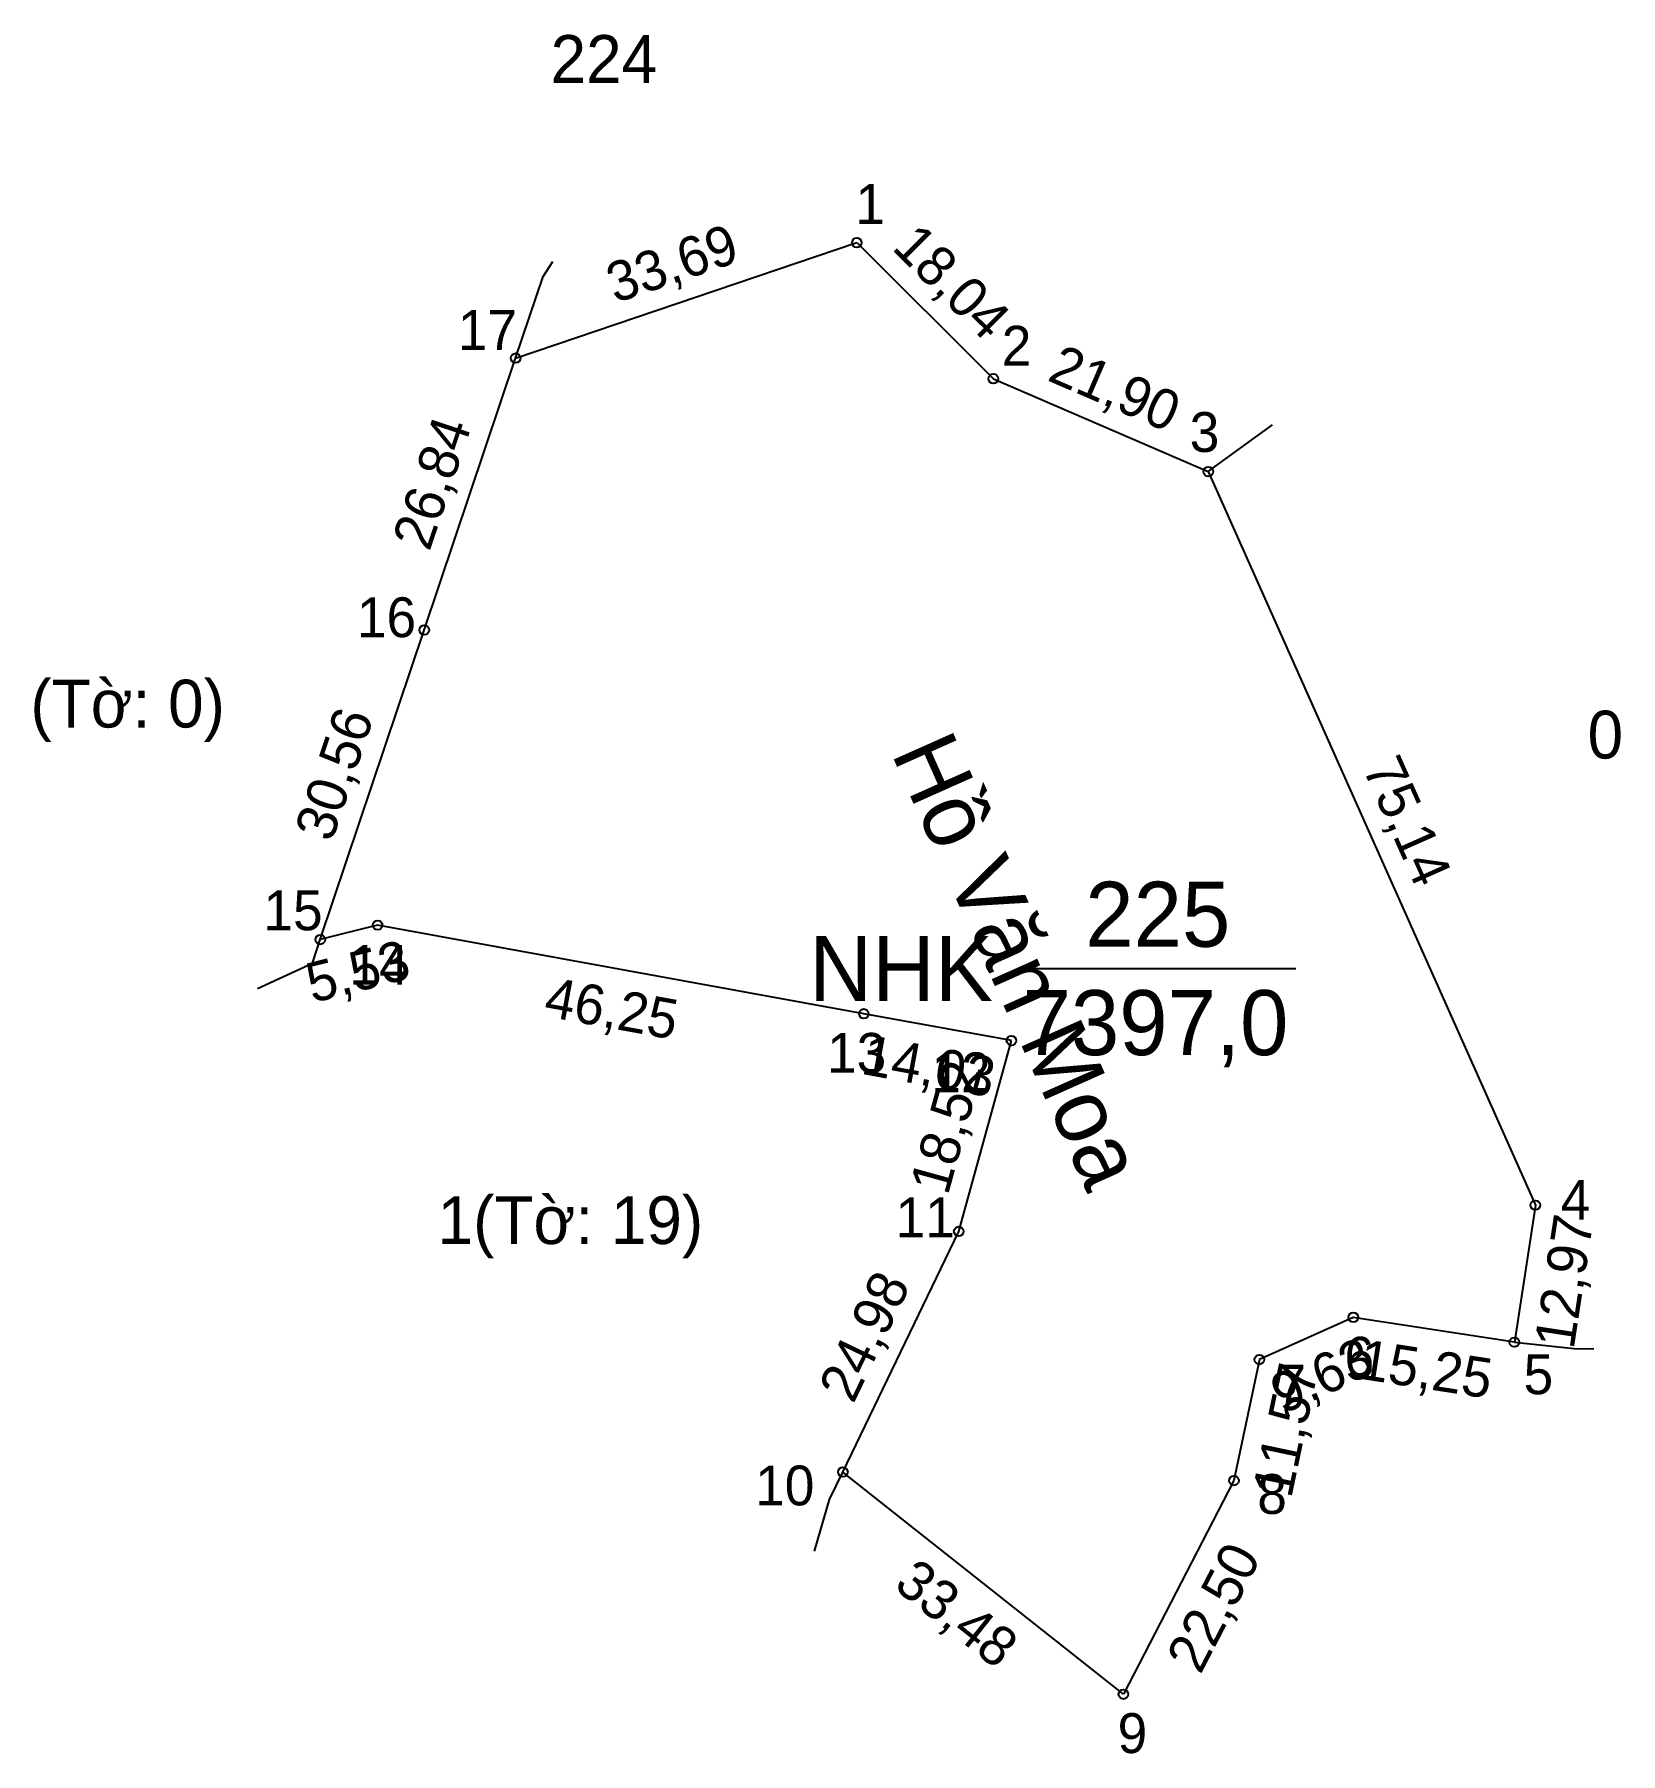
# Model space of a CAD drawing. Extents: x 547985 to 548133, y 1820403 to 1820564.
import ezdxf

# ---------------------------------------------------------------- set-up
doc = ezdxf.new("R2010")
doc.units = 0
for name, color, linetype in [('CanhThua', 7, 'Continuous'), ('ChieuDaiCanhThua', 7, 'Continuous'), ('MocDinhThua', 7, 'Continuous'), ('NhanDiaChinhThua', 7, 'Continuous'), ('NhanTuCan', 7, 'Continuous'), ('RauThua', 7, 'Continuous'), ('SoHieuDinhThua', 7, 'Continuous'), ('TenChuSuDung', 7, 'Continuous')]:
    doc.layers.add(name, color=color, linetype=linetype)

msp = doc.modelspace()

# ---------------------------------------------------------------- linework, layer by layer
at = {"layer": 'CanhThua'}
for p, q in [((548030, 1820533.43), (548061.92, 1820544.23)), ((548061.92, 1820544.23), (548074.7, 1820531.5)), ((548021.45, 1820507.99), (548030, 1820533.43)), ((548074.7, 1820531.5), (548094.81, 1820522.81)), ((548094.81, 1820522.81), (548125.41, 1820454.19)), ((548011.72, 1820479.03), (548021.45, 1820507.99)), ((548017.08, 1820480.38), (548011.72, 1820479.03)), ((548062.58, 1820472.09), (548017.08, 1820480.38)), ((548076.39, 1820469.58), (548062.58, 1820472.09)), ((548071.46, 1820451.73), (548076.39, 1820469.58)), ((548125.41, 1820454.19), (548123.45, 1820441.37)), ((548060.62, 1820429.22), (548071.46, 1820451.73)), ((548108.38, 1820443.69), (548099.59, 1820439.74)), ((548123.45, 1820441.37), (548108.38, 1820443.69)), ((548099.59, 1820439.74), (548097.21, 1820428.42)), ((548086.87, 1820408.43), (548060.62, 1820429.22)), ((548097.21, 1820428.42), (548086.87, 1820408.43))]:
    msp.add_line(p, q, dxfattribs=at)
at = {"layer": 'MocDinhThua'}
for centre in [(548061.92, 1820544.23), (548030, 1820533.43), (548074.7, 1820531.5), (548094.81, 1820522.81), (548021.45, 1820507.99), (548017.08, 1820480.38), (548011.72, 1820479.03), (548062.58, 1820472.09), (548076.39, 1820469.58), (548125.41, 1820454.19), (548071.46, 1820451.73), (548108.38, 1820443.69), (548123.45, 1820441.37), (548099.59, 1820439.74), (548060.62, 1820429.22), (548097.21, 1820428.42), (548086.87, 1820408.43)]:
    msp.add_circle(centre, 0.447, dxfattribs=at)
at = {"layer": 'NhanDiaChinhThua'}
msp.add_line((548077.43, 1820476.33), (548103, 1820476.33), dxfattribs=at)
at = {"layer": 'RauThua'}
for p, q in [((548032.57, 1820541.07), (548033.48, 1820542.47)), ((548030, 1820533.43), (548032.57, 1820541.07)), ((548094.81, 1820522.81), (548100.83, 1820527.18)), ((548010.98, 1820476.82), (548011.72, 1820479.03)), ((548010.98, 1820476.82), (548011.72, 1820479.03)), ((548005.85, 1820474.45), (548010.98, 1820476.82)), ((548005.85, 1820474.45), (548010.98, 1820476.82)), ((548123.45, 1820441.37), (548129.04, 1820440.79)), ((548129.04, 1820440.79), (548130.89, 1820440.74)), ((548059.38, 1820426.64), (548060.62, 1820429.22)), ((548057.97, 1820421.81), (548059.38, 1820426.64))]:
    msp.add_line(p, q, dxfattribs=at)

# ---------------------------------------------------------------- texts
at = {"layer": 'ChieuDaiCanhThua'}
for s, rotation, p in [('33,69', 18.6877, (548039.31, 1820538.54)), ('18,04', 315.1213, (548065.1, 1820543.68)), ('21,90', 336.6407, (548079.63, 1820531.39)), ('26,84', 71.426, (548021.93, 1820515.26)), ('30,56', 71.4257, (548012.79, 1820488.05)), ('75,14', 294.0325, (548109.21, 1820495.09)), ('5,53', 14.1745, (548010.98, 1820473.08)), ('46,25', 349.6768, (548032.53, 1820471.89)), ('14,03', 349.6758, (548062.2, 1820466.49)), ('18,52', 74.5604, (548070.43, 1820455.01)), ('12,97', 81.3106, (548128.99, 1820440.62)), ('24,98', 64.2904, (548061.59, 1820435.52)), ('9,63', 24.2386, (548101.77, 1820434.59)), ('15,25', 351.2447, (548108.73, 1820437.98)), ('11,57', 78.117, (548102.56, 1820426.67)), ('22,50', 62.6265, (548094.07, 1820410.19)), ('33,48', 321.6198, (548065.26, 1820418.42))]:
    msp.add_text(s, height=3.725, rotation=rotation, dxfattribs=at).set_placement(p)
at = {"layer": 'NhanDiaChinhThua'}
for s, p in [('225', (548083.3, 1820478.36)), ('NHK', (548057.48, 1820473.29)), ('7397,0', (548077.43, 1820468.22))]:
    msp.add_text(s, height=6.082, dxfattribs=at).set_placement(p)
at = {"layer": 'NhanTuCan'}
for s, p in [('224', (548033.27, 1820559.18)), ('(Tờ: 0)', (547984.6, 1820498.87)), ('0', (548130.3, 1820495.97)), ('1(Tờ: 19)', (548022.7, 1820450.55))]:
    msp.add_text(s, height=4.47, dxfattribs=at).set_placement(p)
at = {"layer": 'SoHieuDinhThua'}
for s, height, p in [('1', 3.73, (548061.79, 1820545.99)), ('17', 3.725, (548024.59, 1820534.2)), ('2', 3.73, (548075.48, 1820532.72)), ('3', 3.73, (548093.07, 1820524.65)), ('16', 3.725, (548015.15, 1820507.32)), ('15', 3.725, (548006.4, 1820479.9)), ('14', 3.725, (548014.44, 1820474.8)), ('13', 3.725, (548059.14, 1820466.57)), ('12', 3.725, (548068.9, 1820464.75)), ('4', 3.73, (548127.78, 1820452.82)), ('11', 3.725, (548065.56, 1820451.18)), ('6', 3.73, (548107.55, 1820438.14)), ('5', 3.73, (548124.31, 1820436.5)), ('7', 3.73, (548101.17, 1820435.54)), ('10', 3.725, (548052.41, 1820426.1)), ('8', 3.73, (548099.39, 1820425.3)), ('9', 3.73, (548086.32, 1820402.93))]:
    msp.add_text(s, height=height, dxfattribs=at).set_placement(p)
at = {"layer": 'TenChuSuDung'}
msp.add_text('Hồ Văn Moa', height=6.082, rotation=294.0325, dxfattribs=at).set_placement((548065.11, 1820496.49))

doc.saveas('drawing.dxf')
